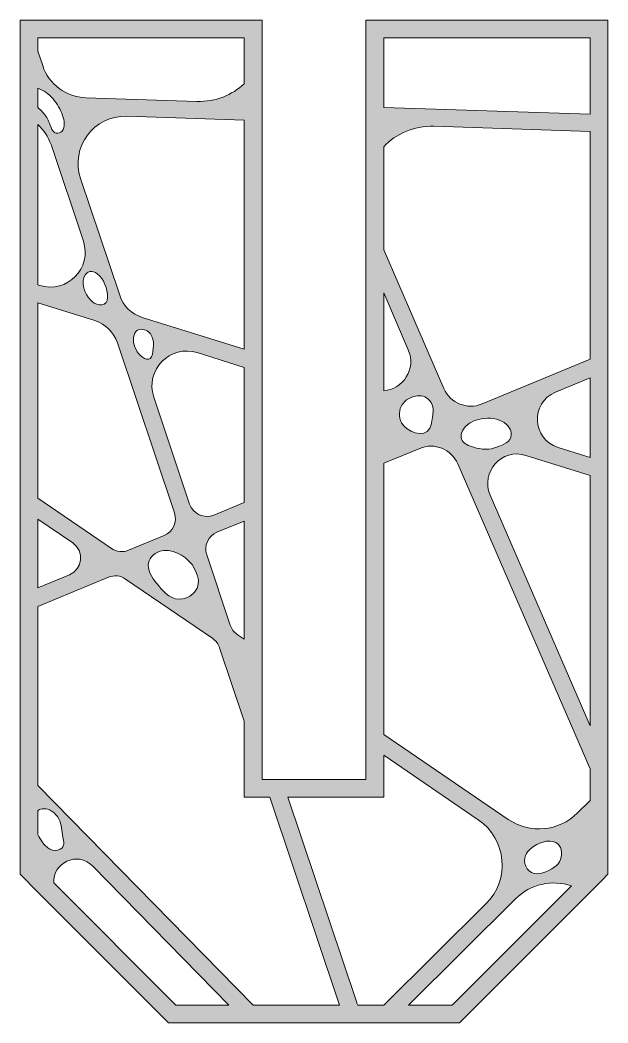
# Model space of a CAD drawing. Extents: x -1650 to 2650, y -4022 to 3022.
# Drawn here: x -910.2 to -650, y -2921.8 to -2478.2 of the extents above; entities that cross this region are included whole.
import ezdxf

# ---------------------------------------------------------------- set-up
doc = ezdxf.new("R2010")
doc.units = 0
doc.header["$MEASUREMENT"] = 0
doc.layers.add('Layer 1', color=7, linetype='Continuous')

msp = doc.modelspace()

# ---------------------------------------------------------------- hatches: boundary and pattern name
at = {"layer": 'Layer 1', "true_color": 0x3c80ff}
h = msp.add_hatch(color=150, dxfattribs=at)
h.dxf.hatch_style = 2
h.paths.add_polyline_path([(-757.08, -2478.25), (-757.08, -2516.64), (-757.08, -2522.46), (-757.08, -2533.52), (-757.08, -2549.7), (-757.08, -2559.65), (-757.08, -2580.86), (-757.08, -2640.69), (-757.08, -2650.56), (-757.08, -2667.91), (-757.08, -2677.51), (-757.08, -2788.79), (-757.08, -2798.01), (-757.08, -2814.06), (-794.26, -2814.06), (-802.29, -2814.06), (-803.09, -2814.06), (-803.09, -2811.68), (-803.09, -2787.73), (-803.09, -2775.11), (-803.09, -2757.4), (-803.09, -2696.53), (-803.09, -2688.3), (-803.09, -2634.28), (-803.09, -2626.31), (-803.09, -2522.76), (-803.09, -2494.43), (-803.09, -2478.25), (-906.91, -2478.25), (-910.17, -2478.25), (-910.17, -2520), (-910.17, -2592.87), (-910.17, -2600.84), (-910.17, -2684.39), (-910.17, -2693.6), (-910.17, -2732.57), (-910.17, -2740.8), (-910.17, -2801.5), (-910.17, -2832.62), (-910.17, -2856.03), (-902.27, -2863.93), (-902.27, -2863.93), (-891.78, -2874.43), (-844.46, -2921.75), (-810, -2921.75), (-799.34, -2921.75), (-766.17, -2921.75), (-746.25, -2921.75), (-715.72, -2921.75), (-658.92, -2864.95), (-652.56, -2858.59), (-650, -2856.03), (-650, -2827.52), (-650, -2808.42), (-650, -2682.11), (-650, -2674.13), (-650, -2633.23), (-650, -2625.01), (-650, -2527.73), (-650, -2520.11), (-650, -2478.25)])
edge = h.paths.add_edge_path()
edge.add_spline(control_points=[(-749.22, -2642.18), (-749.22, -2642.18), (-749.22, -2598.95), (-749.22, -2598.95), (-749.22, -2598.95), (-738.34, -2624.02), (-738.34, -2624.02), (-734.61, -2632.62), (-740.83, -2641.55), (-749.22, -2642.18)], knot_values=[0, 0, 0, 0, 1, 1, 1, 2, 2, 2, 3, 3, 3, 3], degree=3, periodic=1)
edge = h.paths.add_edge_path()
edge.add_spline(control_points=[(-736.74, -2644.99), (-734.68, -2644.22), (-732.23, -2644.1), (-730.34, -2645.24), (-727.92, -2646.7), (-727.06, -2649.72), (-727.43, -2652.39), (-727.68, -2654.11), (-727.98, -2657.12), (-728.78, -2658.71), (-731.31, -2663.78), (-739.36, -2659.99), (-741.31, -2656.4), (-742.69, -2653.85), (-742.6, -2650.52), (-740.94, -2648.14), (-739.92, -2646.68), (-738.39, -2645.63), (-736.74, -2644.99)], knot_values=[0, 0, 0, 0, 1, 1, 1, 2, 2, 2, 3, 3, 3, 4, 4, 4, 5, 5, 5, 6, 6, 6, 6], degree=3, periodic=1)
edge = h.paths.add_edge_path()
edge.add_spline(control_points=[(-810.95, -2752.05), (-810.95, -2752.05), (-814.05, -2749.93), (-814.05, -2749.93), (-815.5, -2748.95), (-816.58, -2747.52), (-817.14, -2745.86), (-817.14, -2745.86), (-827.58, -2714.74), (-827.58, -2714.74), (-828.92, -2710.74), (-826.94, -2706.39), (-823.04, -2704.78), (-823.04, -2704.78), (-810.95, -2699.78), (-810.95, -2699.78), (-810.95, -2699.78), (-810.95, -2752.05), (-810.95, -2752.05)], knot_values=[0, 0, 0, 0, 1, 1, 1, 2, 2, 2, 3, 3, 3, 4, 4, 4, 5, 5, 5, 6, 6, 6, 6], degree=3, periodic=1)
edge = h.paths.add_edge_path()
edge.add_spline(control_points=[(-810.95, -2691.55), (-810.95, -2691.55), (-824.44, -2697.13), (-824.44, -2697.13), (-828.74, -2698.9), (-833.64, -2696.67), (-835.11, -2692.27), (-835.11, -2692.27), (-850.98, -2644.95), (-850.98, -2644.95), (-854.99, -2633.02), (-843.78, -2621.58), (-831.77, -2625.33), (-831.77, -2625.33), (-810.95, -2631.83), (-810.95, -2631.83), (-810.95, -2631.83), (-810.95, -2691.55), (-810.95, -2691.55)], knot_values=[0, 0, 0, 0, 1, 1, 1, 2, 2, 2, 3, 3, 3, 4, 4, 4, 5, 5, 5, 6, 6, 6, 6], degree=3, periodic=1)
edge = h.paths.add_edge_path()
edge.add_spline(control_points=[(-833.67, -2732.03), (-837.05, -2735.24), (-842.41, -2735.08), (-845.7, -2731.78), (-851.53, -2725.92), (-855.8, -2720.25), (-851.93, -2715.59), (-850.12, -2713.42), (-847.28, -2712.43), (-844.49, -2712.85), (-838.93, -2713.67), (-834.1, -2717.4), (-832.03, -2722.81), (-831.74, -2723.58), (-831.63, -2724.04), (-831.63, -2724.04), (-830.58, -2727.17), (-831.63, -2730.08), (-833.67, -2732.03)], knot_values=[0, 0, 0, 0, 1, 1, 1, 2, 2, 2, 3, 3, 3, 4, 4, 4, 5, 5, 5, 6, 6, 6, 6], degree=3, periodic=1)
edge = h.paths.add_edge_path()
edge.add_spline(control_points=[(-857.62, -2625.84), (-859.44, -2623.52), (-860.55, -2620.41), (-859.71, -2617.57), (-859.52, -2616.95), (-859.24, -2616.33), (-858.77, -2615.88), (-858.02, -2615.14), (-856.88, -2614.91), (-855.83, -2615.05), (-854.94, -2615.17), (-854.08, -2615.52), (-853.38, -2616.08), (-850.51, -2618.35), (-850.98, -2622.83), (-851.59, -2626.02), (-852.31, -2629.83), (-855.86, -2628.07), (-857.62, -2625.84)], knot_values=[0, 0, 0, 0, 1, 1, 1, 2, 2, 2, 3, 3, 3, 4, 4, 4, 5, 5, 5, 6, 6, 6, 6], degree=3, periodic=1)
edge = h.paths.add_edge_path()
edge.add_spline(control_points=[(-810.95, -2623.86), (-810.95, -2623.86), (-856.06, -2609.76), (-856.06, -2609.76), (-860.78, -2608.3), (-864.51, -2604.64), (-866.08, -2599.95), (-866.08, -2599.95), (-883.41, -2548.3), (-883.41, -2548.3), (-888.03, -2534.52), (-877.48, -2520.34), (-862.95, -2520.82), (-862.95, -2520.82), (-810.95, -2522.51), (-810.95, -2522.51), (-810.95, -2522.51), (-810.95, -2623.86), (-810.95, -2623.86)], knot_values=[0, 0, 0, 0, 1, 1, 1, 2, 2, 2, 3, 3, 3, 4, 4, 4, 5, 5, 5, 6, 6, 6, 6], degree=3, periodic=1)
edge = h.paths.add_edge_path()
edge.add_spline(control_points=[(-871.43, -2600.89), (-871.33, -2605), (-875.93, -2604.91), (-878.32, -2602.68), (-880.84, -2600.32), (-882.6, -2596.91), (-882.21, -2593.48), (-882.02, -2591.74), (-881.05, -2589.87), (-879.35, -2589.49), (-878.18, -2589.23), (-876.97, -2589.73), (-876.01, -2590.44), (-872.96, -2592.7), (-871.51, -2597.21), (-871.43, -2600.89)], knot_values=[0, 0, 0, 0, 1, 1, 1, 2, 2, 2, 3, 3, 3, 4, 4, 4, 5, 5, 5, 5], degree=3, periodic=1)
edge = h.paths.add_edge_path()
edge.add_spline(control_points=[(-902.31, -2486.1), (-902.31, -2486.1), (-810.95, -2486.1), (-810.95, -2486.1), (-810.95, -2486.1), (-810.95, -2506.41), (-810.95, -2506.41), (-816.33, -2511.41), (-823.64, -2514.47), (-831.92, -2514.21), (-831.92, -2514.21), (-881.04, -2512.62), (-881.04, -2512.62), (-889.76, -2512.34), (-897.38, -2506.66), (-900.14, -2498.4), (-900.14, -2498.4), (-902.31, -2491.94), (-902.31, -2491.94), (-902.31, -2491.94), (-902.31, -2486.1), (-902.31, -2486.1)], knot_values=[0, 0, 0, 0, 1, 1, 1, 2, 2, 2, 3, 3, 3, 4, 4, 4, 5, 5, 5, 6, 6, 6, 7, 7, 7, 7], degree=3, periodic=1)
edge = h.paths.add_edge_path()
edge.add_spline(control_points=[(-902.31, -2508.43), (-899.68, -2509.21), (-897.4, -2511.04), (-895.56, -2513.11), (-893.61, -2515.3), (-892.35, -2517.73), (-891.36, -2520.47), (-890.62, -2522.52), (-890, -2525.52), (-891.54, -2527.33), (-892.19, -2528.1), (-893.28, -2528.54), (-894.25, -2528.25), (-894.72, -2528.1), (-895.14, -2527.8), (-895.47, -2527.43), (-896.36, -2526.45), (-896.68, -2525.1), (-897.14, -2523.85), (-897.79, -2522.09), (-898.79, -2520.46), (-900.06, -2519.07), (-900.75, -2518.31), (-901.52, -2517.62), (-902.31, -2516.95), (-902.31, -2516.95), (-902.31, -2508.43), (-902.31, -2508.43)], knot_values=[0, 0, 0, 0, 1, 1, 1, 2, 2, 2, 3, 3, 3, 4, 4, 4, 5, 5, 5, 6, 6, 6, 7, 7, 7, 8, 8, 8, 9, 9, 9, 9], degree=3, periodic=1)
edge = h.paths.add_edge_path()
edge.add_spline(control_points=[(-902.31, -2524.44), (-899.68, -2526.79), (-897.64, -2529.82), (-896.46, -2533.33), (-896.46, -2533.33), (-882.15, -2575.99), (-882.15, -2575.99), (-878.14, -2587.92), (-889.36, -2599.37), (-901.37, -2595.61), (-901.37, -2595.61), (-902.31, -2595.32), (-902.31, -2595.32), (-902.31, -2595.32), (-902.31, -2524.44), (-902.31, -2524.44)], knot_values=[0, 0, 0, 0, 1, 1, 1, 2, 2, 2, 3, 3, 3, 4, 4, 4, 5, 5, 5, 5], degree=3, periodic=1)
edge = h.paths.add_edge_path()
edge.add_spline(control_points=[(-902.31, -2603.3), (-902.31, -2603.3), (-877.08, -2611.18), (-877.08, -2611.18), (-872.35, -2612.66), (-868.62, -2616.3), (-867.05, -2620.99), (-867.05, -2620.99), (-841.82, -2696.22), (-841.82, -2696.22), (-840.47, -2700.22), (-842.46, -2704.58), (-846.36, -2706.19), (-846.36, -2706.19), (-862.18, -2712.72), (-862.18, -2712.72), (-864.68, -2713.76), (-867.53, -2713.46), (-869.76, -2711.94), (-869.76, -2711.94), (-902.31, -2689.74), (-902.31, -2689.74), (-902.31, -2689.74), (-902.31, -2603.3), (-902.31, -2603.3)], knot_values=[0, 0, 0, 0, 1, 1, 1, 2, 2, 2, 3, 3, 3, 4, 4, 4, 5, 5, 5, 6, 6, 6, 7, 7, 7, 8, 8, 8, 8], degree=3, periodic=1)
edge = h.paths.add_edge_path()
edge.add_spline(control_points=[(-902.31, -2698.96), (-902.31, -2698.96), (-886.86, -2709.49), (-886.86, -2709.49), (-881.59, -2713.08), (-882.42, -2721.1), (-888.32, -2723.53), (-888.32, -2723.53), (-902.31, -2729.32), (-902.31, -2729.32), (-902.31, -2729.32), (-902.31, -2698.96), (-902.31, -2698.96)], knot_values=[0, 0, 0, 0, 1, 1, 1, 2, 2, 2, 3, 3, 3, 4, 4, 4, 4], degree=3, periodic=1)
edge = h.paths.add_edge_path()
edge.add_spline(control_points=[(-900.33, -2841.73), (-901.09, -2840.68), (-901.75, -2839.57), (-902.31, -2838.4), (-902.31, -2838.4), (-902.31, -2827.85), (-902.31, -2827.85), (-902.22, -2827.77), (-902.11, -2827.7), (-902, -2827.63), (-901.38, -2827.24), (-900.63, -2827.05), (-899.89, -2827.01), (-897.02, -2826.85), (-894.38, -2828.91), (-893.02, -2831.45), (-891.61, -2834.1), (-891.7, -2836.82), (-891.18, -2839.66), (-890.81, -2841.63), (-890.27, -2843.61), (-892.42, -2844.92), (-893.76, -2845.73), (-895.52, -2845.6), (-896.92, -2844.9), (-898.33, -2844.2), (-899.42, -2843.01), (-900.33, -2841.73)], knot_values=[0, 0, 0, 0, 1, 1, 1, 2, 2, 2, 3, 3, 3, 4, 4, 4, 5, 5, 5, 6, 6, 6, 7, 7, 7, 8, 8, 8, 9, 9, 9, 9], degree=3, periodic=1)
edge = h.paths.add_edge_path()
edge.add_spline(control_points=[(-841.2, -2913.9), (-841.2, -2913.9), (-895.28, -2859.81), (-895.28, -2859.81), (-895.28, -2859.81), (-895.28, -2859.81), (-895.28, -2859.81), (-895.83, -2851.01), (-884.76, -2845.51), (-878.08, -2852.32), (-878.08, -2852.32), (-817.7, -2913.9), (-817.7, -2913.9), (-817.7, -2913.9), (-841.2, -2913.9), (-841.2, -2913.9)], knot_values=[0, 0, 0, 0, 1, 1, 1, 2, 2, 2, 3, 3, 3, 4, 4, 4, 5, 5, 5, 5], degree=3, periodic=1)
edge = h.paths.add_edge_path()
edge.add_spline(control_points=[(-807.04, -2913.9), (-807.04, -2913.9), (-902.31, -2816.74), (-902.31, -2816.74), (-902.31, -2816.74), (-902.31, -2737.55), (-902.31, -2737.55), (-902.31, -2737.55), (-871.08, -2724.64), (-871.08, -2724.64), (-868.58, -2723.61), (-865.73, -2723.9), (-863.5, -2725.43), (-863.5, -2725.43), (-824.91, -2751.75), (-824.91, -2751.75), (-823.46, -2752.73), (-822.38, -2754.16), (-821.83, -2755.82), (-821.83, -2755.82), (-810.95, -2788.26), (-810.95, -2788.26), (-810.95, -2788.26), (-810.95, -2821.92), (-810.95, -2821.92), (-810.95, -2821.92), (-799.66, -2821.92), (-799.66, -2821.92), (-799.66, -2821.92), (-768.81, -2913.9), (-768.81, -2913.9), (-768.81, -2913.9), (-807.04, -2913.9), (-807.04, -2913.9)], knot_values=[0, 0, 0, 0, 1, 1, 1, 2, 2, 2, 3, 3, 3, 4, 4, 4, 5, 5, 5, 6, 6, 6, 7, 7, 7, 8, 8, 8, 9, 9, 9, 10, 10, 10, 11, 11, 11, 11], degree=3, periodic=1)
edge = h.paths.add_edge_path()
edge.add_spline(control_points=[(-760.63, -2913.9), (-760.85, -2913.52), (-761.04, -2913.12), (-761.18, -2912.69), (-761.18, -2912.69), (-791.62, -2821.92), (-791.62, -2821.92), (-791.62, -2821.92), (-749.22, -2821.92), (-749.22, -2821.92), (-749.22, -2821.92), (-749.22, -2803.36), (-749.22, -2803.36), (-749.22, -2803.36), (-707.38, -2831.9), (-707.38, -2831.9), (-694.81, -2840.48), (-693.16, -2858.39), (-703.97, -2869.11), (-703.97, -2869.11), (-749.14, -2913.9), (-749.14, -2913.9), (-749.14, -2913.9), (-760.63, -2913.9), (-760.63, -2913.9)], knot_values=[0, 0, 0, 0, 1, 1, 1, 2, 2, 2, 3, 3, 3, 4, 4, 4, 5, 5, 5, 6, 6, 6, 7, 7, 7, 8, 8, 8, 8], degree=3, periodic=1)
edge = h.paths.add_edge_path()
edge.add_spline(control_points=[(-718.97, -2913.9), (-718.97, -2913.9), (-738.32, -2913.9), (-738.32, -2913.9), (-738.32, -2913.9), (-690.92, -2866.88), (-690.92, -2866.88), (-684.29, -2860.32), (-674.68, -2858.26), (-666.18, -2861.11), (-666.18, -2861.11), (-718.97, -2913.9), (-718.97, -2913.9)], knot_values=[0, 0, 0, 0, 1, 1, 1, 2, 2, 2, 3, 3, 3, 4, 4, 4, 4], degree=3, periodic=1)
edge = h.paths.add_edge_path()
edge.add_spline(control_points=[(-686.49, -2847.64), (-685.57, -2845.45), (-683.52, -2843.95), (-681.43, -2842.84), (-678.25, -2841.17), (-672.95, -2840.01), (-671.05, -2844.16), (-669.86, -2846.75), (-670.7, -2850.3), (-672.78, -2852.13), (-675.09, -2854.17), (-679.63, -2856.46), (-682.7, -2855.65), (-686.01, -2854.77), (-687.78, -2850.76), (-686.49, -2847.64)], knot_values=[0, 0, 0, 0, 1, 1, 1, 2, 2, 2, 3, 3, 3, 4, 4, 4, 5, 5, 5, 5], degree=3, periodic=1)
edge = h.paths.add_edge_path()
edge.add_spline(control_points=[(-663.43, -2828.91), (-671.67, -2837.08), (-684.54, -2838.25), (-694.13, -2831.72), (-694.13, -2831.72), (-749.22, -2794.15), (-749.22, -2794.15), (-749.22, -2794.15), (-749.22, -2674.26), (-749.22, -2674.26), (-749.22, -2674.26), (-733.31, -2667.68), (-733.31, -2667.68), (-726.76, -2664.97), (-719.25, -2668.01), (-716.42, -2674.52), (-716.42, -2674.52), (-657.86, -2809.43), (-657.86, -2809.43), (-657.86, -2809.43), (-657.86, -2823.38), (-657.86, -2823.38), (-657.86, -2823.38), (-663.43, -2828.91), (-663.43, -2828.91)], knot_values=[0, 0, 0, 0, 1, 1, 1, 2, 2, 2, 3, 3, 3, 4, 4, 4, 5, 5, 5, 6, 6, 6, 7, 7, 7, 8, 8, 8, 8], degree=3, periodic=1)
edge = h.paths.add_edge_path()
edge.add_spline(control_points=[(-714.26, -2659.65), (-712.86, -2657.09), (-710.07, -2655.58), (-707.24, -2654.84), (-703.81, -2653.97), (-700.02, -2654.11), (-696.88, -2655.74), (-695.61, -2656.4), (-694.44, -2657.32), (-693.67, -2658.54), (-692.91, -2659.75), (-692.6, -2661.29), (-693.02, -2662.65), (-693.96, -2665.69), (-697.66, -2666.5), (-700.28, -2667.47), (-703.37, -2668.6), (-707.55, -2667.83), (-710.57, -2666.83), (-712.3, -2666.25), (-714.12, -2665.3), (-714.74, -2663.6), (-715.22, -2662.32), (-714.91, -2660.86), (-714.26, -2659.65)], knot_values=[0, 0, 0, 0, 1, 1, 1, 2, 2, 2, 3, 3, 3, 4, 4, 4, 5, 5, 5, 6, 6, 6, 7, 7, 7, 8, 8, 8, 8], degree=3, periodic=1)
edge = h.paths.add_edge_path()
edge.add_spline(control_points=[(-657.86, -2790.31), (-657.86, -2790.31), (-702.13, -2688.34), (-702.13, -2688.34), (-706.55, -2678.13), (-696.95, -2667.44), (-686.33, -2670.76), (-686.33, -2670.76), (-657.86, -2679.66), (-657.86, -2679.66), (-657.86, -2679.66), (-657.86, -2790.31), (-657.86, -2790.31)], knot_values=[0, 0, 0, 0, 1, 1, 1, 2, 2, 2, 3, 3, 3, 4, 4, 4, 4], degree=3, periodic=1)
edge = h.paths.add_edge_path()
edge.add_spline(control_points=[(-657.86, -2671.68), (-657.86, -2671.68), (-672.08, -2667.23), (-672.08, -2667.23), (-683.69, -2663.61), (-684.41, -2647.47), (-673.18, -2642.82), (-673.18, -2642.82), (-657.86, -2636.48), (-657.86, -2636.48), (-657.86, -2636.48), (-657.86, -2671.68), (-657.86, -2671.68)], knot_values=[0, 0, 0, 0, 1, 1, 1, 2, 2, 2, 3, 3, 3, 4, 4, 4, 4], degree=3, periodic=1)
edge = h.paths.add_edge_path()
edge.add_spline(control_points=[(-657.86, -2628.25), (-657.86, -2628.25), (-705.7, -2648.03), (-705.7, -2648.03), (-712.25, -2650.74), (-719.77, -2647.7), (-722.59, -2641.2), (-722.59, -2641.2), (-749.22, -2579.85), (-749.22, -2579.85), (-749.22, -2579.85), (-749.22, -2534.25), (-749.22, -2534.25), (-743.75, -2528.53), (-735.95, -2524.94), (-727.02, -2525.23), (-727.02, -2525.23), (-657.86, -2527.48), (-657.86, -2527.48), (-657.86, -2527.48), (-657.86, -2628.25), (-657.86, -2628.25)], knot_values=[0, 0, 0, 0, 1, 1, 1, 2, 2, 2, 3, 3, 3, 4, 4, 4, 5, 5, 5, 6, 6, 6, 7, 7, 7, 7], degree=3, periodic=1)
h.paths.add_polyline_path([(-749.22, -2516.89), (-749.22, -2486.1), (-657.86, -2486.1), (-657.86, -2519.86)])

# ---------------------------------------------------------------- linework, layer by layer
at = {"layer": 'Layer 1', "lineweight": 0}
for points in [[(-757.08, -2478.25), (-757.08, -2516.64), (-757.08, -2522.46), (-757.08, -2533.52), (-757.08, -2549.7), (-757.08, -2559.65), (-757.08, -2580.86), (-757.08, -2640.69), (-757.08, -2650.56), (-757.08, -2667.91), (-757.08, -2677.51), (-757.08, -2788.79), (-757.08, -2798.01), (-757.08, -2814.06), (-794.26, -2814.06), (-802.29, -2814.06), (-803.09, -2814.06), (-803.09, -2811.68), (-803.09, -2787.73), (-803.09, -2775.11), (-803.09, -2757.4), (-803.09, -2696.53), (-803.09, -2688.3), (-803.09, -2634.28), (-803.09, -2626.31), (-803.09, -2522.76), (-803.09, -2494.43), (-803.09, -2478.25), (-906.91, -2478.25), (-910.17, -2478.25), (-910.17, -2520), (-910.17, -2592.87), (-910.17, -2600.84), (-910.17, -2684.39), (-910.17, -2693.6), (-910.17, -2732.57), (-910.17, -2740.8), (-910.17, -2801.5), (-910.17, -2832.62), (-910.17, -2856.03), (-902.27, -2863.93), (-902.27, -2863.93), (-891.78, -2874.43), (-844.46, -2921.75), (-810, -2921.75), (-799.34, -2921.75), (-766.17, -2921.75), (-746.25, -2921.75), (-715.72, -2921.75), (-658.92, -2864.95), (-652.56, -2858.59), (-650, -2856.03), (-650, -2827.52), (-650, -2808.42), (-650, -2682.11), (-650, -2674.13), (-650, -2633.23), (-650, -2625.01), (-650, -2527.73), (-650, -2520.11), (-650, -2478.25), (-757.08, -2478.25)], [(-749.22, -2516.89), (-749.22, -2486.1), (-657.86, -2486.1), (-657.86, -2519.86), (-749.22, -2516.89)]]:
    msp.add_lwpolyline(points, dxfattribs=at)
for points, knots in [([(-902.31, -2486.1), (-902.31, -2486.1), (-810.95, -2486.1), (-810.95, -2486.1), (-810.95, -2486.1), (-810.95, -2506.41), (-810.95, -2506.41), (-816.33, -2511.41), (-823.64, -2514.47), (-831.92, -2514.21), (-831.92, -2514.21), (-881.04, -2512.62), (-881.04, -2512.62), (-889.76, -2512.34), (-897.38, -2506.66), (-900.14, -2498.4), (-900.14, -2498.4), (-902.31, -2491.94), (-902.31, -2491.94), (-902.31, -2491.94), (-902.31, -2486.1), (-902.31, -2486.1)], [0, 0, 0, 0, 1, 1, 1, 2, 2, 2, 3, 3, 3, 4, 4, 4, 5, 5, 5, 6, 6, 6, 7, 7, 7, 7]), ([(-902.31, -2508.43), (-899.68, -2509.21), (-897.4, -2511.04), (-895.56, -2513.11), (-893.61, -2515.3), (-892.35, -2517.73), (-891.36, -2520.47), (-890.62, -2522.52), (-890, -2525.52), (-891.54, -2527.33), (-892.19, -2528.1), (-893.28, -2528.54), (-894.25, -2528.25), (-894.72, -2528.1), (-895.14, -2527.8), (-895.47, -2527.43), (-896.36, -2526.45), (-896.68, -2525.1), (-897.14, -2523.85), (-897.79, -2522.09), (-898.79, -2520.46), (-900.06, -2519.07), (-900.75, -2518.31), (-901.52, -2517.62), (-902.31, -2516.95), (-902.31, -2516.95), (-902.31, -2508.43), (-902.31, -2508.43)], [0, 0, 0, 0, 1, 1, 1, 2, 2, 2, 3, 3, 3, 4, 4, 4, 5, 5, 5, 6, 6, 6, 7, 7, 7, 8, 8, 8, 9, 9, 9, 9]), ([(-810.95, -2623.86), (-810.95, -2623.86), (-856.06, -2609.76), (-856.06, -2609.76), (-860.78, -2608.3), (-864.51, -2604.64), (-866.08, -2599.95), (-866.08, -2599.95), (-883.41, -2548.3), (-883.41, -2548.3), (-888.03, -2534.52), (-877.48, -2520.34), (-862.95, -2520.82), (-862.95, -2520.82), (-810.95, -2522.51), (-810.95, -2522.51), (-810.95, -2522.51), (-810.95, -2623.86), (-810.95, -2623.86)], [0, 0, 0, 0, 1, 1, 1, 2, 2, 2, 3, 3, 3, 4, 4, 4, 5, 5, 5, 6, 6, 6, 6]), ([(-902.31, -2524.44), (-899.68, -2526.79), (-897.64, -2529.82), (-896.46, -2533.33), (-896.46, -2533.33), (-882.15, -2575.99), (-882.15, -2575.99), (-878.14, -2587.92), (-889.36, -2599.37), (-901.37, -2595.61), (-901.37, -2595.61), (-902.31, -2595.32), (-902.31, -2595.32), (-902.31, -2595.32), (-902.31, -2524.44), (-902.31, -2524.44)], [0, 0, 0, 0, 1, 1, 1, 2, 2, 2, 3, 3, 3, 4, 4, 4, 5, 5, 5, 5]), ([(-657.86, -2628.25), (-657.86, -2628.25), (-705.7, -2648.03), (-705.7, -2648.03), (-712.25, -2650.74), (-719.77, -2647.7), (-722.59, -2641.2), (-722.59, -2641.2), (-749.22, -2579.85), (-749.22, -2579.85), (-749.22, -2579.85), (-749.22, -2534.25), (-749.22, -2534.25), (-743.75, -2528.53), (-735.95, -2524.94), (-727.02, -2525.23), (-727.02, -2525.23), (-657.86, -2527.48), (-657.86, -2527.48), (-657.86, -2527.48), (-657.86, -2628.25), (-657.86, -2628.25)], [0, 0, 0, 0, 1, 1, 1, 2, 2, 2, 3, 3, 3, 4, 4, 4, 5, 5, 5, 6, 6, 6, 7, 7, 7, 7]), ([(-871.43, -2600.89), (-871.33, -2605), (-875.93, -2604.91), (-878.32, -2602.68), (-880.84, -2600.32), (-882.6, -2596.91), (-882.21, -2593.48), (-882.02, -2591.74), (-881.05, -2589.87), (-879.35, -2589.49), (-878.18, -2589.23), (-876.97, -2589.73), (-876.01, -2590.44), (-872.96, -2592.7), (-871.51, -2597.21), (-871.43, -2600.89)], [0, 0, 0, 0, 1, 1, 1, 2, 2, 2, 3, 3, 3, 4, 4, 4, 5, 5, 5, 5]), ([(-902.31, -2603.3), (-902.31, -2603.3), (-877.08, -2611.18), (-877.08, -2611.18), (-872.35, -2612.66), (-868.62, -2616.3), (-867.05, -2620.99), (-867.05, -2620.99), (-841.82, -2696.22), (-841.82, -2696.22), (-840.47, -2700.22), (-842.46, -2704.58), (-846.36, -2706.19), (-846.36, -2706.19), (-862.18, -2712.72), (-862.18, -2712.72), (-864.68, -2713.76), (-867.53, -2713.46), (-869.76, -2711.94), (-869.76, -2711.94), (-902.31, -2689.74), (-902.31, -2689.74), (-902.31, -2689.74), (-902.31, -2603.3), (-902.31, -2603.3)], [0, 0, 0, 0, 1, 1, 1, 2, 2, 2, 3, 3, 3, 4, 4, 4, 5, 5, 5, 6, 6, 6, 7, 7, 7, 8, 8, 8, 8]), ([(-749.22, -2642.18), (-749.22, -2642.18), (-749.22, -2598.95), (-749.22, -2598.95), (-749.22, -2598.95), (-738.34, -2624.02), (-738.34, -2624.02), (-734.61, -2632.62), (-740.83, -2641.55), (-749.22, -2642.18)], [0, 0, 0, 0, 1, 1, 1, 2, 2, 2, 3, 3, 3, 3]), ([(-857.62, -2625.84), (-859.44, -2623.52), (-860.55, -2620.41), (-859.71, -2617.57), (-859.52, -2616.95), (-859.24, -2616.33), (-858.77, -2615.88), (-858.02, -2615.14), (-856.88, -2614.91), (-855.83, -2615.05), (-854.94, -2615.17), (-854.08, -2615.52), (-853.38, -2616.08), (-850.51, -2618.35), (-850.98, -2622.83), (-851.59, -2626.02), (-852.31, -2629.83), (-855.86, -2628.07), (-857.62, -2625.84)], [0, 0, 0, 0, 1, 1, 1, 2, 2, 2, 3, 3, 3, 4, 4, 4, 5, 5, 5, 6, 6, 6, 6]), ([(-810.95, -2691.55), (-810.95, -2691.55), (-824.44, -2697.13), (-824.44, -2697.13), (-828.74, -2698.9), (-833.64, -2696.67), (-835.11, -2692.27), (-835.11, -2692.27), (-850.98, -2644.95), (-850.98, -2644.95), (-854.99, -2633.02), (-843.78, -2621.58), (-831.77, -2625.33), (-831.77, -2625.33), (-810.95, -2631.83), (-810.95, -2631.83), (-810.95, -2631.83), (-810.95, -2691.55), (-810.95, -2691.55)], [0, 0, 0, 0, 1, 1, 1, 2, 2, 2, 3, 3, 3, 4, 4, 4, 5, 5, 5, 6, 6, 6, 6]), ([(-657.86, -2671.68), (-657.86, -2671.68), (-672.08, -2667.23), (-672.08, -2667.23), (-683.69, -2663.61), (-684.41, -2647.47), (-673.18, -2642.82), (-673.18, -2642.82), (-657.86, -2636.48), (-657.86, -2636.48), (-657.86, -2636.48), (-657.86, -2671.68), (-657.86, -2671.68)], [0, 0, 0, 0, 1, 1, 1, 2, 2, 2, 3, 3, 3, 4, 4, 4, 4]), ([(-736.74, -2644.99), (-734.68, -2644.22), (-732.23, -2644.1), (-730.34, -2645.24), (-727.92, -2646.7), (-727.06, -2649.72), (-727.43, -2652.39), (-727.68, -2654.11), (-727.98, -2657.12), (-728.78, -2658.71), (-731.31, -2663.78), (-739.36, -2659.99), (-741.31, -2656.4), (-742.69, -2653.85), (-742.6, -2650.52), (-740.94, -2648.14), (-739.92, -2646.68), (-738.39, -2645.63), (-736.74, -2644.99)], [0, 0, 0, 0, 1, 1, 1, 2, 2, 2, 3, 3, 3, 4, 4, 4, 5, 5, 5, 6, 6, 6, 6]), ([(-714.26, -2659.65), (-712.86, -2657.09), (-710.07, -2655.58), (-707.24, -2654.84), (-703.81, -2653.97), (-700.02, -2654.11), (-696.88, -2655.74), (-695.61, -2656.4), (-694.44, -2657.32), (-693.67, -2658.54), (-692.91, -2659.75), (-692.6, -2661.29), (-693.02, -2662.65), (-693.96, -2665.69), (-697.66, -2666.5), (-700.28, -2667.47), (-703.37, -2668.6), (-707.55, -2667.83), (-710.57, -2666.83), (-712.3, -2666.25), (-714.12, -2665.3), (-714.74, -2663.6), (-715.22, -2662.32), (-714.91, -2660.86), (-714.26, -2659.65)], [0, 0, 0, 0, 1, 1, 1, 2, 2, 2, 3, 3, 3, 4, 4, 4, 5, 5, 5, 6, 6, 6, 7, 7, 7, 8, 8, 8, 8]), ([(-663.43, -2828.91), (-671.67, -2837.08), (-684.54, -2838.25), (-694.13, -2831.72), (-694.13, -2831.72), (-749.22, -2794.15), (-749.22, -2794.15), (-749.22, -2794.15), (-749.22, -2674.26), (-749.22, -2674.26), (-749.22, -2674.26), (-733.31, -2667.68), (-733.31, -2667.68), (-726.76, -2664.97), (-719.25, -2668.01), (-716.42, -2674.52), (-716.42, -2674.52), (-657.86, -2809.43), (-657.86, -2809.43), (-657.86, -2809.43), (-657.86, -2823.38), (-657.86, -2823.38), (-657.86, -2823.38), (-663.43, -2828.91), (-663.43, -2828.91)], [0, 0, 0, 0, 1, 1, 1, 2, 2, 2, 3, 3, 3, 4, 4, 4, 5, 5, 5, 6, 6, 6, 7, 7, 7, 8, 8, 8, 8]), ([(-657.86, -2790.31), (-657.86, -2790.31), (-702.13, -2688.34), (-702.13, -2688.34), (-706.55, -2678.13), (-696.95, -2667.44), (-686.33, -2670.76), (-686.33, -2670.76), (-657.86, -2679.66), (-657.86, -2679.66), (-657.86, -2679.66), (-657.86, -2790.31), (-657.86, -2790.31)], [0, 0, 0, 0, 1, 1, 1, 2, 2, 2, 3, 3, 3, 4, 4, 4, 4]), ([(-902.31, -2698.96), (-902.31, -2698.96), (-886.86, -2709.49), (-886.86, -2709.49), (-881.59, -2713.08), (-882.42, -2721.1), (-888.32, -2723.53), (-888.32, -2723.53), (-902.31, -2729.32), (-902.31, -2729.32), (-902.31, -2729.32), (-902.31, -2698.96), (-902.31, -2698.96)], [0, 0, 0, 0, 1, 1, 1, 2, 2, 2, 3, 3, 3, 4, 4, 4, 4]), ([(-810.95, -2752.05), (-810.95, -2752.05), (-814.05, -2749.93), (-814.05, -2749.93), (-815.5, -2748.95), (-816.58, -2747.52), (-817.14, -2745.86), (-817.14, -2745.86), (-827.58, -2714.74), (-827.58, -2714.74), (-828.92, -2710.74), (-826.94, -2706.39), (-823.04, -2704.78), (-823.04, -2704.78), (-810.95, -2699.78), (-810.95, -2699.78), (-810.95, -2699.78), (-810.95, -2752.05), (-810.95, -2752.05)], [0, 0, 0, 0, 1, 1, 1, 2, 2, 2, 3, 3, 3, 4, 4, 4, 5, 5, 5, 6, 6, 6, 6]), ([(-833.67, -2732.03), (-837.05, -2735.24), (-842.41, -2735.08), (-845.7, -2731.78), (-851.53, -2725.92), (-855.8, -2720.25), (-851.93, -2715.59), (-850.12, -2713.42), (-847.28, -2712.43), (-844.49, -2712.85), (-838.93, -2713.67), (-834.1, -2717.4), (-832.03, -2722.81), (-831.74, -2723.58), (-831.63, -2724.04), (-831.63, -2724.04), (-830.58, -2727.17), (-831.63, -2730.08), (-833.67, -2732.03)], [0, 0, 0, 0, 1, 1, 1, 2, 2, 2, 3, 3, 3, 4, 4, 4, 5, 5, 5, 6, 6, 6, 6]), ([(-807.04, -2913.9), (-807.04, -2913.9), (-902.31, -2816.74), (-902.31, -2816.74), (-902.31, -2816.74), (-902.31, -2737.55), (-902.31, -2737.55), (-902.31, -2737.55), (-871.08, -2724.64), (-871.08, -2724.64), (-868.58, -2723.61), (-865.73, -2723.9), (-863.5, -2725.43), (-863.5, -2725.43), (-824.91, -2751.75), (-824.91, -2751.75), (-823.46, -2752.73), (-822.38, -2754.16), (-821.83, -2755.82), (-821.83, -2755.82), (-810.95, -2788.26), (-810.95, -2788.26), (-810.95, -2788.26), (-810.95, -2821.92), (-810.95, -2821.92), (-810.95, -2821.92), (-799.66, -2821.92), (-799.66, -2821.92), (-799.66, -2821.92), (-768.81, -2913.9), (-768.81, -2913.9), (-768.81, -2913.9), (-807.04, -2913.9), (-807.04, -2913.9)], [0, 0, 0, 0, 1, 1, 1, 2, 2, 2, 3, 3, 3, 4, 4, 4, 5, 5, 5, 6, 6, 6, 7, 7, 7, 8, 8, 8, 9, 9, 9, 10, 10, 10, 11, 11, 11, 11]), ([(-760.63, -2913.9), (-760.85, -2913.52), (-761.04, -2913.12), (-761.18, -2912.69), (-761.18, -2912.69), (-791.62, -2821.92), (-791.62, -2821.92), (-791.62, -2821.92), (-749.22, -2821.92), (-749.22, -2821.92), (-749.22, -2821.92), (-749.22, -2803.36), (-749.22, -2803.36), (-749.22, -2803.36), (-707.38, -2831.9), (-707.38, -2831.9), (-694.81, -2840.48), (-693.16, -2858.39), (-703.97, -2869.11), (-703.97, -2869.11), (-749.14, -2913.9), (-749.14, -2913.9), (-749.14, -2913.9), (-760.63, -2913.9), (-760.63, -2913.9)], [0, 0, 0, 0, 1, 1, 1, 2, 2, 2, 3, 3, 3, 4, 4, 4, 5, 5, 5, 6, 6, 6, 7, 7, 7, 8, 8, 8, 8]), ([(-900.33, -2841.73), (-901.09, -2840.68), (-901.75, -2839.57), (-902.31, -2838.4), (-902.31, -2838.4), (-902.31, -2827.85), (-902.31, -2827.85), (-902.22, -2827.77), (-902.11, -2827.7), (-902, -2827.63), (-901.38, -2827.24), (-900.63, -2827.05), (-899.89, -2827.01), (-897.02, -2826.85), (-894.38, -2828.91), (-893.02, -2831.45), (-891.61, -2834.1), (-891.7, -2836.82), (-891.18, -2839.66), (-890.81, -2841.63), (-890.27, -2843.61), (-892.42, -2844.92), (-893.76, -2845.73), (-895.52, -2845.6), (-896.92, -2844.9), (-898.33, -2844.2), (-899.42, -2843.01), (-900.33, -2841.73)], [0, 0, 0, 0, 1, 1, 1, 2, 2, 2, 3, 3, 3, 4, 4, 4, 5, 5, 5, 6, 6, 6, 7, 7, 7, 8, 8, 8, 9, 9, 9, 9]), ([(-686.49, -2847.64), (-685.57, -2845.45), (-683.52, -2843.95), (-681.43, -2842.84), (-678.25, -2841.17), (-672.95, -2840.01), (-671.05, -2844.16), (-669.86, -2846.75), (-670.7, -2850.3), (-672.78, -2852.13), (-675.09, -2854.17), (-679.63, -2856.46), (-682.7, -2855.65), (-686.01, -2854.77), (-687.78, -2850.76), (-686.49, -2847.64)], [0, 0, 0, 0, 1, 1, 1, 2, 2, 2, 3, 3, 3, 4, 4, 4, 5, 5, 5, 5]), ([(-841.2, -2913.9), (-841.2, -2913.9), (-895.28, -2859.81), (-895.28, -2859.81), (-895.28, -2859.81), (-895.28, -2859.81), (-895.28, -2859.81), (-895.83, -2851.01), (-884.76, -2845.51), (-878.08, -2852.32), (-878.08, -2852.32), (-817.7, -2913.9), (-817.7, -2913.9), (-817.7, -2913.9), (-841.2, -2913.9), (-841.2, -2913.9)], [0, 0, 0, 0, 1, 1, 1, 2, 2, 2, 3, 3, 3, 4, 4, 4, 5, 5, 5, 5]), ([(-718.97, -2913.9), (-718.97, -2913.9), (-738.32, -2913.9), (-738.32, -2913.9), (-738.32, -2913.9), (-690.92, -2866.88), (-690.92, -2866.88), (-684.29, -2860.32), (-674.68, -2858.26), (-666.18, -2861.11), (-666.18, -2861.11), (-718.97, -2913.9), (-718.97, -2913.9)], [0, 0, 0, 0, 1, 1, 1, 2, 2, 2, 3, 3, 3, 4, 4, 4, 4])]:
    msp.add_open_spline(points, degree=3, knots=knots, dxfattribs=at)

doc.saveas('drawing.dxf')
